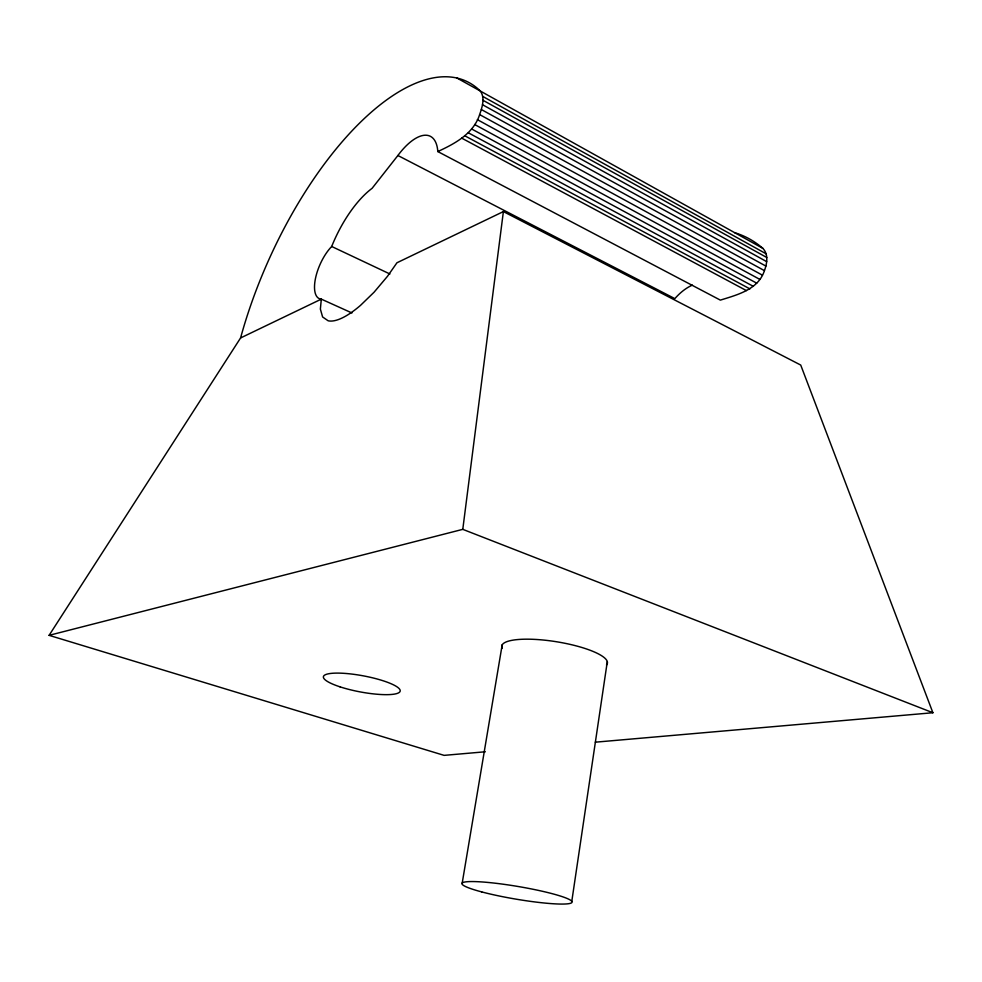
<?xml version="1.0" encoding="UTF-8"?>
<svg xmlns="http://www.w3.org/2000/svg" width="982" height="982" viewBox="0 0 982 982"><rect width="100%" height="100%" fill="white"/><g stroke="black" fill="none" stroke-linecap="round" stroke-linejoin="round"><path stroke-width="1.47" d="M595.325 742.183L932.9 712.736L800.723 365.058L503.385 211.584L396.949 262.771L387.522 276.261L374.093 292.194L360.492 305.39A75.835 25.102 -53.8 0 1 328.148 320.783L322.612 316.977L320.365 309.085L321.323 299.129A31.78 13.282 -65.9 0 1 315.382 278.9A31.78 13.282 -65.9 0 1 331.683 246.482A77.75 33.29 -65.4 0 1 372.117 188.299L397.894 155.5A52.512 22.586 -64.2 0 1 437.812 151.559L720.358 300.124C737.163 294.858 758.288 289.653 764.438 270.639C767.04 263.606 768.673 254.338 762.891 248.385A219.993 128.679 -65 0 0 734.732 232.709M437.812 151.559C454.899 143.63 473.447 133.785 479.646 114.599C482.101 107.296 485.366 97.954 480.321 91.031A245.316 107.173 -66 0 0 240.578 337.955L49.1 635.342L444.11 755.367L485.353 751.77M49.1 635.342L462.78 529.347L503.385 211.584M571.782 901.402L607.293 661.672M462.227 882.928L502.183 644.83M240.578 337.955L321.323 299.129L351.937 312.963M462.78 529.347L932.9 712.736M331.683 246.482L389.903 273.978M397.894 155.5L674.843 298.626A47.124 27.152 -62.4 0 1 692.396 285.124M461.773 138.167L746.406 290.586M465.038 135.921L749.904 288.892M468.365 132.816L753.39 286.376M471.618 128.961L756.717 283.16M474.662 124.518L759.749 279.354M477.375 119.657L762.351 275.132M479.646 114.599L764.438 270.639M481.364 109.542L765.899 266.085M482.481 104.706L766.697 261.642M482.727 96.42L766.169 253.822M482.935 100.262L766.782 257.493M456.79 77.934L762.891 248.385M502.158 648.255A53.507 12.962 9.2 0 1 556.205 641.7A53.507 12.962 9.2 0 1 606.483 664.974M340.005 686.835A39.035 8.175 10.6 0 0 400.091 691.365A39.035 8.175 10.6 0 0 345.345 673.431A39.035 8.175 10.6 0 0 340.005 686.835M481.72 891.914A55.839 6.408 9.6 0 0 571.217 903.01A55.839 6.408 9.6 0 0 497.923 883.53A55.839 6.408 9.6 0 0 481.72 891.914"/></g></svg>
